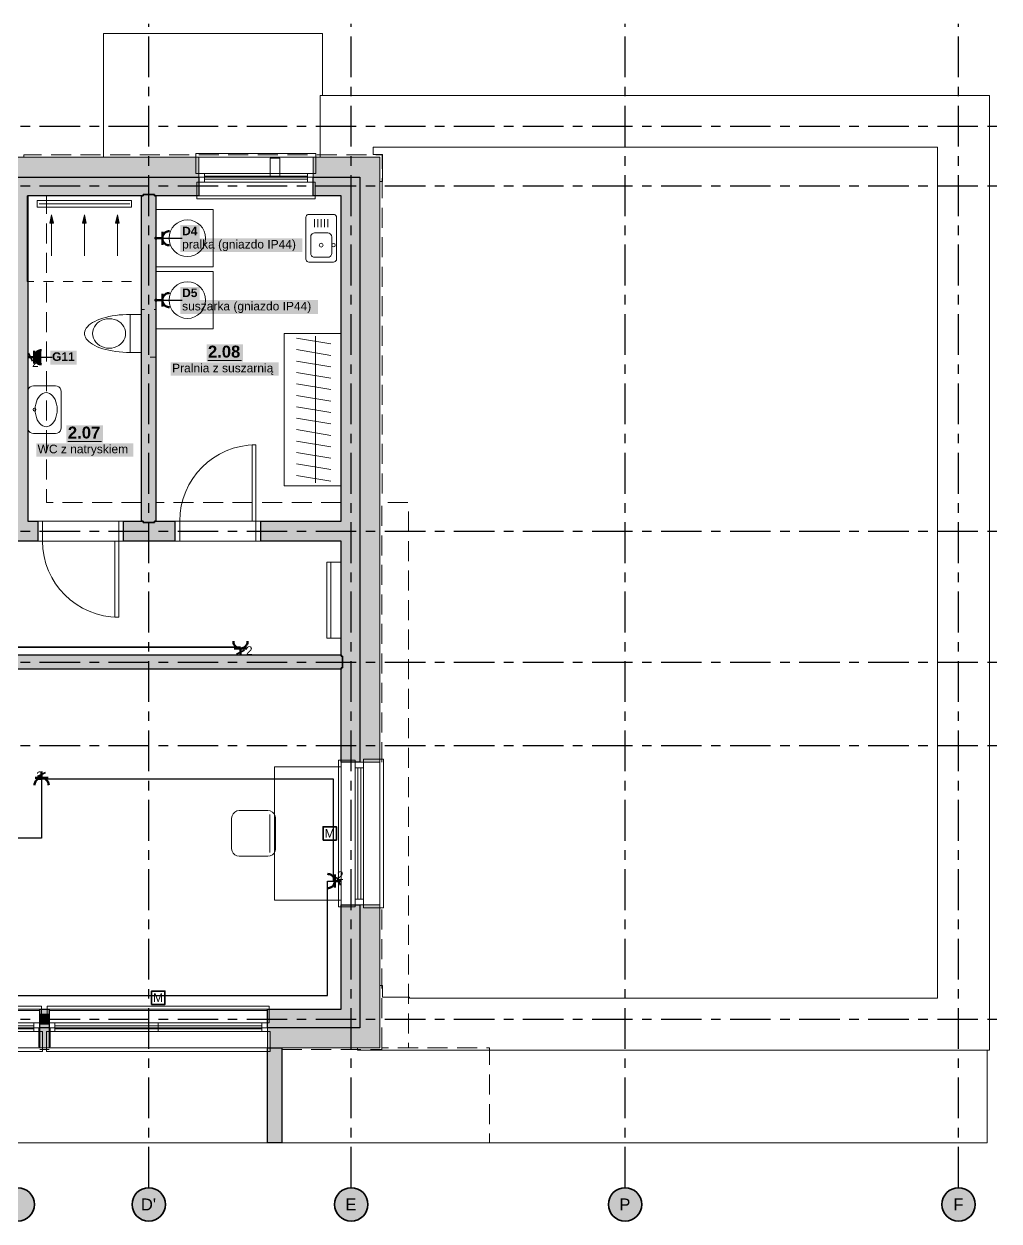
# Model space of a CAD drawing. Header units: metres. Extents: x -3.2 to 18.8, y -2.1 to 10.4.
# Drawn here: x 8.56 to 18.8, y -2.12 to 10.45 of the extents above; entities that cross this region are included whole.
import ezdxf

# ---------------------------------------------------------------- set-up
doc = ezdxf.new("R2010")
doc.units = ezdxf.units.M
for name, pattern in [('KRESKOWA', [5.25, 4.2, -1.05]), ('KRESKOWA_DROBNA', [3.15, 2.1, -1.05]), ('PUNKTOWA', [10.5, 8.4, -1.05, 0, -1.05])]:
    doc.linetypes.add(name, pattern=pattern)
doc.layers.add('A-MASKA', color=7, linetype='Continuous', lineweight=18)
doc.layers.add('E-OPISY', color=2, linetype='Continuous', lineweight=25)
for name, color, linetype, lineweight, true_color in [('E-GNIAZDA', 1, 'Continuous', 35, 0xc00000), ('E-TRASY', 8, 'Continuous', 25, 0x606060), ('I-OSIE', 8, 'PUNKTOWA', 18, 0x7a7a7a), ('I-PODKLAD', 8, 'Continuous', 18, 0x9a9a9a), ('I-PODKLAD-SCIANY', 8, 'Continuous', 25, 0x6e6e6e), ('I-PODKLAD-WYPELN', 254, 'Continuous', 18, 0xe6e6e6), ('I-POMIESZCZENIA', 8, 'Continuous', 25, 0x4a4a4a)]:
    doc.layers.add(name, color=color, linetype=linetype, lineweight=lineweight, true_color=true_color)
doc.styles.add('PL_ARIAL', font='arial.ttf')
doc.styles.add('PL_ARIAL_B', font='arialbd.ttf')

msp = doc.modelspace()

# ---------------------------------------------------------------- hatches: boundary and pattern name
at = {"layer": 'A-MASKA', "true_color": 0xffffff}
for points in [[(10.207, 8.194), (10.41, 8.194), (10.41, 8.339), (10.207, 8.339)], [(10.207, 8.055), (11.486, 8.055), (11.486, 8.199), (10.207, 8.199)], [(10.207, 7.544), (10.41, 7.544), (10.41, 7.689), (10.207, 7.689)], [(10.207, 7.405), (11.653, 7.405), (11.653, 7.55), (10.207, 7.55)], [(10.481, 6.904), (10.864, 6.904), (10.864, 7.087), (10.481, 7.087)], [(8.843, 6.874), (9.118, 6.874), (9.118, 7.019), (8.843, 7.019)], [(10.105, 6.758), (11.24, 6.758), (11.24, 6.897), (10.105, 6.897)], [(9.011, 6.054), (9.394, 6.054), (9.394, 6.237), (9.011, 6.237)], [(8.693, 5.908), (9.712, 5.908), (9.712, 6.048), (8.693, 6.048)]]:
    msp.add_hatch(color=7, dxfattribs=at).paths.add_polyline_path(points)
at = {"layer": 'E-GNIAZDA', "true_color": 0x000000}
msp.add_hatch(color=7, dxfattribs=at).paths.add_polyline_path([(8.748, 7.025), (8.738, 7.024), (8.728, 7.022), (8.719, 7.019), (8.71, 7.015), (8.702, 7.01), (8.694, 7.003), (8.688, 6.996), (8.683, 6.987), (8.678, 6.979), (8.675, 6.969), (8.673, 6.96), (8.673, 6.95), (8.673, 6.94), (8.675, 6.931), (8.678, 6.921), (8.683, 6.913), (8.688, 6.904), (8.694, 6.897), (8.702, 6.89), (8.71, 6.885), (8.719, 6.881), (8.728, 6.878), (8.738, 6.876), (8.748, 6.875)])
at = {"layer": 'E-OPISY', "true_color": 0x000000}
for points in [[(9.967, 8.2), (9.967, 8.205), (9.965, 8.209), (9.962, 8.212), (9.959, 8.215), (9.955, 8.217), (9.95, 8.217), (9.945, 8.217), (9.941, 8.215), (9.938, 8.212), (9.935, 8.209), (9.933, 8.205), (9.932, 8.2), (9.933, 8.195), (9.935, 8.191), (9.938, 8.188), (9.941, 8.185), (9.945, 8.183), (9.95, 8.182), (9.955, 8.183), (9.959, 8.185), (9.962, 8.188), (9.965, 8.191), (9.967, 8.195)], [(9.967, 7.55), (9.967, 7.555), (9.965, 7.559), (9.962, 7.562), (9.959, 7.565), (9.955, 7.567), (9.95, 7.567), (9.945, 7.567), (9.941, 7.565), (9.938, 7.562), (9.935, 7.559), (9.933, 7.555), (9.932, 7.55), (9.933, 7.545), (9.935, 7.541), (9.938, 7.538), (9.941, 7.535), (9.945, 7.533), (9.95, 7.532), (9.955, 7.533), (9.959, 7.535), (9.962, 7.538), (9.965, 7.541), (9.967, 7.545)], [(8.703, 6.95), (8.702, 6.955), (8.7, 6.959), (8.697, 6.962), (8.694, 6.965), (8.69, 6.967), (8.685, 6.968), (8.68, 6.967), (8.676, 6.965), (8.673, 6.962), (8.67, 6.959), (8.668, 6.955), (8.668, 6.95), (8.668, 6.945), (8.67, 6.941), (8.673, 6.938), (8.676, 6.935), (8.68, 6.933), (8.685, 6.933), (8.69, 6.933), (8.694, 6.935), (8.697, 6.938), (8.7, 6.941), (8.702, 6.945)]]:
    msp.add_hatch(color=7, dxfattribs=at).paths.add_polyline_path(points)
at = {"layer": 'I-OSIE', "true_color": 0xffffff}
for points in [[(8.675, -1.945), (8.674, -1.922), (8.669, -1.9), (8.662, -1.878), (8.652, -1.858), (8.639, -1.838), (8.624, -1.821), (8.607, -1.806), (8.588, -1.793), (8.567, -1.783), (8.545, -1.776), (8.523, -1.771), (8.5, -1.77), (8.477, -1.771), (8.455, -1.776), (8.433, -1.783), (8.412, -1.793), (8.393, -1.806), (8.376, -1.821), (8.361, -1.838), (8.348, -1.858), (8.338, -1.878), (8.331, -1.9), (8.326, -1.922), (8.325, -1.945), (8.326, -1.968), (8.331, -1.99), (8.338, -2.012), (8.348, -2.033), (8.361, -2.052), (8.376, -2.069), (8.393, -2.084), (8.412, -2.097), (8.433, -2.107), (8.455, -2.114), (8.477, -2.119), (8.5, -2.12), (8.523, -2.119), (8.545, -2.114), (8.567, -2.107), (8.588, -2.097), (8.607, -2.084), (8.624, -2.069), (8.639, -2.052), (8.652, -2.033), (8.662, -2.012), (8.669, -1.99), (8.674, -1.968)], [(10.05, -1.945), (10.049, -1.922), (10.044, -1.9), (10.037, -1.878), (10.027, -1.858), (10.014, -1.838), (9.999, -1.821), (9.982, -1.806), (9.963, -1.793), (9.942, -1.783), (9.92, -1.776), (9.898, -1.771), (9.875, -1.77), (9.852, -1.771), (9.83, -1.776), (9.808, -1.783), (9.787, -1.793), (9.768, -1.806), (9.751, -1.821), (9.736, -1.838), (9.723, -1.858), (9.713, -1.878), (9.706, -1.9), (9.701, -1.922), (9.7, -1.945), (9.701, -1.968), (9.706, -1.99), (9.713, -2.012), (9.723, -2.033), (9.736, -2.052), (9.751, -2.069), (9.768, -2.084), (9.787, -2.097), (9.808, -2.107), (9.83, -2.114), (9.852, -2.119), (9.875, -2.12), (9.898, -2.119), (9.92, -2.114), (9.942, -2.107), (9.963, -2.097), (9.982, -2.084), (9.999, -2.069), (10.014, -2.052), (10.027, -2.033), (10.037, -2.012), (10.044, -1.99), (10.049, -1.968)], [(12.175, -1.945), (12.174, -1.922), (12.169, -1.9), (12.162, -1.878), (12.152, -1.858), (12.139, -1.838), (12.124, -1.821), (12.107, -1.806), (12.088, -1.793), (12.067, -1.783), (12.045, -1.776), (12.023, -1.771), (12, -1.77), (11.977, -1.771), (11.955, -1.776), (11.933, -1.783), (11.912, -1.793), (11.893, -1.806), (11.876, -1.821), (11.861, -1.838), (11.848, -1.858), (11.838, -1.878), (11.831, -1.9), (11.826, -1.922), (11.825, -1.945), (11.826, -1.968), (11.831, -1.99), (11.838, -2.012), (11.848, -2.033), (11.861, -2.052), (11.876, -2.069), (11.893, -2.084), (11.912, -2.097), (11.933, -2.107), (11.955, -2.114), (11.977, -2.119), (12, -2.12), (12.023, -2.119), (12.045, -2.114), (12.067, -2.107), (12.088, -2.097), (12.107, -2.084), (12.124, -2.069), (12.139, -2.052), (12.152, -2.033), (12.162, -2.012), (12.169, -1.99), (12.174, -1.968)], [(15.05, -1.945), (15.049, -1.922), (15.044, -1.9), (15.037, -1.878), (15.027, -1.858), (15.014, -1.838), (14.999, -1.821), (14.982, -1.806), (14.963, -1.793), (14.942, -1.783), (14.92, -1.776), (14.898, -1.771), (14.875, -1.77), (14.852, -1.771), (14.83, -1.776), (14.808, -1.783), (14.787, -1.793), (14.768, -1.806), (14.751, -1.821), (14.736, -1.838), (14.723, -1.858), (14.713, -1.878), (14.706, -1.9), (14.701, -1.922), (14.7, -1.945), (14.701, -1.968), (14.706, -1.99), (14.713, -2.012), (14.723, -2.033), (14.736, -2.052), (14.751, -2.069), (14.768, -2.084), (14.787, -2.097), (14.808, -2.107), (14.83, -2.114), (14.852, -2.119), (14.875, -2.12), (14.898, -2.119), (14.92, -2.114), (14.942, -2.107), (14.963, -2.097), (14.982, -2.084), (14.999, -2.069), (15.014, -2.052), (15.027, -2.033), (15.037, -2.012), (15.044, -1.99), (15.049, -1.968)], [(18.55, -1.945), (18.549, -1.922), (18.544, -1.9), (18.537, -1.878), (18.527, -1.858), (18.514, -1.838), (18.499, -1.821), (18.482, -1.806), (18.462, -1.793), (18.442, -1.783), (18.42, -1.776), (18.398, -1.771), (18.375, -1.77), (18.352, -1.771), (18.33, -1.776), (18.308, -1.783), (18.288, -1.793), (18.268, -1.806), (18.251, -1.821), (18.236, -1.838), (18.223, -1.858), (18.213, -1.878), (18.206, -1.9), (18.201, -1.922), (18.2, -1.945), (18.201, -1.968), (18.206, -1.99), (18.213, -2.012), (18.223, -2.033), (18.236, -2.052), (18.251, -2.069), (18.268, -2.084), (18.288, -2.097), (18.308, -2.107), (18.33, -2.114), (18.352, -2.119), (18.375, -2.12), (18.398, -2.119), (18.42, -2.114), (18.442, -2.107), (18.462, -2.097), (18.482, -2.084), (18.499, -2.069), (18.514, -2.052), (18.527, -2.033), (18.537, -2.012), (18.544, -1.99), (18.549, -1.968)]]:
    msp.add_hatch(color=7, dxfattribs=at).paths.add_polyline_path(points)
at = {"layer": 'I-PODKLAD-WYPELN', "true_color": 0xe4e4e4}
h = msp.add_hatch(color=7, dxfattribs=at)
h.paths.add_polyline_path([(5.27, 6.45), (5.77, 6.45), (5.77, 8.645), (5.77, 8.645), (5.77, 8.645), (5.77, 8.645), (5.77, 8.645), (5.2, 8.645), (5.2, 8.645), (5.2, 8.645), (5.2, 8.84), (5.2, 8.84), (5.2, 8.84), (5.2, 8.84), (5.2, 9.05), (10.4, 9.05), (10.4, 8.84), (10.4, 8.84), (10.4, 8.84), (10.4, 8.84), (10.4, 8.645), (10.4, 8.645), (10.4, 8.645), (9.95, 8.645), (9.95, 5.23), (10.15, 5.23), (10.15, 5.23), (10.15, 5.23), (10.15, 5.23), (10.15, 5.23), (10.15, 5.035), (10.15, 5.035), (10.15, 5.035), (10.15, 5.02), (10.15, 5.02), (10.15, 5.02), (9.61, 5.02), (9.61, 5.02), (9.61, 5.02), (9.61, 5.035), (9.61, 5.035), (9.61, 5.035), (9.61, 5.035), (9.61, 5.23), (9.61, 5.23), (9.61, 5.23), (9.61, 5.23), (9.61, 5.23), (9.8, 5.23), (9.8, 8.645), (8.605, 8.645), (8.605, 5.23), (8.598, 5.223), (8.605, 5.23), (8.605, 5.23), (8.605, 5.23), (8.605, 5.23), (8.605, 5.23), (8.71, 5.23), (8.71, 5.23), (8.71, 5.23), (8.71, 5.23), (8.71, 5.23), (8.71, 5.035), (8.71, 5.035), (8.71, 5.035), (8.71, 5.02), (8.71, 5.02), (8.71, 5.02), (8.395, 5.02), (8.395, 5.02), (8.395, 5.02), (8.395, 5.02), (8.395, 8.645), (5.98, 8.645), (5.98, 8.645), (5.98, 8.645), (5.98, 5.02), (5.98, 5.02), (5.98, 5.02), (5.98, 5.02), (5.98, 5.02), (5.1, 5.02), (5.1, 5.02), (5.1, 5.02), (5.1, 5.035), (5.1, 5.035), (5.1, 5.035), (5.1, 5.035), (5.1, 5.23), (5.1, 5.23), (5.1, 5.23), (5.1, 5.23), (5.1, 5.23), (5.27, 5.23)])
h.paths.add_polyline_path([(5.77, 5.23), (5.77, 5.23), (5.77, 5.23), (5.77, 5.23), (5.77, 5.23), (5.77, 6.35), (5.37, 6.35), (5.37, 5.23), (5.77, 5.23), (5.77, 5.23), (5.77, 5.23), (5.77, 5.23)], flags=0)
h.paths.add_polyline_path([(8.59, 5.215), (8.59, 5.215), (8.59, 5.215), (8.59, 5.215), (8.59, 5.215)], flags=0)
h = msp.add_hatch(color=7, dxfattribs=at)
h.paths.add_polyline_path([(11.895, 5.02), (11.895, 5.02), (11.05, 5.02), (11.05, 5.02), (11.05, 5.02), (11.05, 5.035), (11.05, 5.035), (11.05, 5.035), (11.05, 5.035), (11.05, 5.23), (11.05, 5.23), (11.05, 5.23), (11.05, 5.23), (11.05, 5.23), (11.895, 5.23), (11.895, 5.23), (11.895, 5.23), (11.895, 5.23), (11.895, 5.23), (11.895, 8.645), (11.895, 8.645), (11.895, 8.645), (11.895, 8.645), (11.895, 8.645), (11.6, 8.645), (11.6, 8.645), (11.6, 8.645), (11.6, 8.84), (11.6, 8.84), (11.6, 8.84), (11.6, 8.84), (11.6, 9.05), (12.3, 9.05), (12.3, 2.7), (12.09, 2.7), (12.09, 2.7), (12.09, 2.7), (12.09, 2.7), (11.895, 2.7), (11.895, 2.7), (11.895, 2.7), (11.895, 3.675), (8.4, 3.675), (8.4, 3.69), (8.4, 3.825), (11.895, 3.825), (11.895, 5.02)])
h.paths.add_polyline_path([(11.895, 3.81), (11.895, 3.81), (11.895, 3.81), (11.895, 3.81)], flags=0)
h.paths.add_polyline_path([(11.895, 3.69), (11.895, 3.69), (11.895, 3.69), (11.895, 3.69)], flags=0)
h.paths.add_polyline_path([(12.09, 8.66), (12.09, 8.66), (12.09, 8.66), (12.09, 8.66), (12.09, 8.66)], flags=0)
h.paths.add_polyline_path([(12.09, 8.84), (12.09, 8.84), (12.09, 8.84), (12.09, 8.84)], flags=0)
at = {"layer": 'I-PODKLAD-WYPELN', "true_color": 0xcfcfcf}
for points in [[(8.855, 8.445), (8.874, 8.357), (8.836, 8.357)], [(9.2, 8.445), (9.219, 8.357), (9.181, 8.357)], [(9.545, 8.445), (9.564, 8.357), (9.526, 8.357)], [(8.73, -0.05), (8.73, 0.05), (8.83, 0.05), (8.83, -0.05)]]:
    msp.add_hatch(color=7, dxfattribs=at).paths.add_polyline_path(points)
at = {"layer": 'I-PODKLAD-WYPELN', "true_color": 0xe4e4e4}
h = msp.add_hatch(color=7, dxfattribs=at)
h.paths.add_polyline_path([(11.12, -0.09), (11.12, -0.09), (11.12, -0.09), (11.12, -0.09), (11.12, -0.09), (11.12, 0.105), (11.12, 0.105), (11.12, 0.105), (11.895, 0.105), (11.895, 0.105), (11.895, 0.105), (11.895, 0.105), (11.895, 0.105), (11.895, 0.105), (11.895, 1.2), (11.895, 1.2), (11.895, 1.2), (12.09, 1.2), (12.09, 1.2), (12.09, 1.2), (12.09, 1.2), (12.3, 1.2), (12.3, -0.3), (12.3, -0.3), (12.3, -0.3), (12.3, -0.3), (11.27, -0.3), (11.27, -1.3), (11.12, -1.3), (11.12, -0.32), (11.12, -0.32), (11.12, -0.3), (11.12, -0.3), (11.12, -0.3), (11.12, -0.3)])
h.paths.add_polyline_path([(12.09, -0.09), (12.09, -0.09), (12.09, -0.09), (12.09, -0.09), (12.09, -0.09), (12.09, -0.09)], flags=0)
h.paths.add_polyline_path([(12.09, 0.09), (12.09, 0.09), (12.09, 0.09), (12.09, 0.09), (12.09, 0.09)], flags=0)
msp.add_hatch(color=7, dxfattribs=at).paths.add_polyline_path([(8.73, 0.05), (8.73, 0.105), (8.73, 0.105), (8.73, 0.105), (8.83, 0.105), (8.83, 0.105), (8.83, 0.105), (8.83, 0.05), (8.83, 0.05), (8.83, 0.05), (8.83, 0.05), (8.83, -0.05), (8.83, -0.05), (8.83, -0.05), (8.83, -0.05), (8.83, -0.09), (8.83, -0.09), (8.83, -0.09), (8.83, -0.09), (8.83, -0.09), (8.83, -0.3), (8.83, -0.3), (8.83, -0.3), (8.73, -0.3), (8.73, -0.3), (8.73, -0.3), (8.73, -0.09), (8.73, -0.09), (8.73, -0.09), (8.73, -0.09), (8.73, -0.09), (8.73, -0.05), (8.73, -0.05), (8.73, -0.05), (8.73, -0.05), (8.73, 0.05), (8.73, 0.05), (8.73, 0.05)])

# ---------------------------------------------------------------- linework, layer by layer
at = {"layer": 'E-GNIAZDA', "lineweight": 50, "ltscale": 0.05}
for points in [[(9.95, 8.2), (10.018, 8.2)], [(10.092, 8.275), (10.083, 8.274), (10.073, 8.272), (10.064, 8.269), (10.055, 8.265), (10.047, 8.26), (10.039, 8.253), (10.033, 8.246), (10.028, 8.237), (10.023, 8.229), (10.02, 8.219), (10.018, 8.21), (10.018, 8.2), (10.018, 8.19), (10.02, 8.181), (10.023, 8.171), (10.028, 8.162), (10.033, 8.154), (10.039, 8.147), (10.047, 8.14), (10.055, 8.135), (10.064, 8.131), (10.073, 8.128), (10.083, 8.126), (10.092, 8.125)], [(10.018, 8.268), (10.018, 8.132)], [(9.95, 7.55), (10.018, 7.55)], [(10.092, 7.625), (10.083, 7.624), (10.073, 7.622), (10.064, 7.619), (10.055, 7.615), (10.047, 7.61), (10.039, 7.603), (10.033, 7.596), (10.028, 7.587), (10.023, 7.579), (10.02, 7.569), (10.018, 7.56), (10.018, 7.55), (10.018, 7.54), (10.02, 7.531), (10.023, 7.521), (10.028, 7.513), (10.033, 7.504), (10.039, 7.497), (10.047, 7.49), (10.055, 7.485), (10.064, 7.481), (10.073, 7.478), (10.083, 7.476), (10.092, 7.475)], [(10.018, 7.617), (10.018, 7.482)], [(8.605, 6.95), (8.673, 6.95)], [(8.748, 7.025), (8.738, 7.024), (8.728, 7.022), (8.719, 7.019), (8.71, 7.015), (8.702, 7.01), (8.694, 7.003), (8.688, 6.996), (8.683, 6.987), (8.678, 6.979), (8.675, 6.969), (8.673, 6.96), (8.673, 6.95), (8.673, 6.94), (8.675, 6.931), (8.678, 6.921), (8.683, 6.913), (8.688, 6.904), (8.694, 6.897), (8.702, 6.89), (8.71, 6.885), (8.719, 6.881), (8.728, 6.878), (8.738, 6.876), (8.748, 6.875)], [(8.673, 7.018), (8.673, 6.883)], [(10.763, 3.968), (10.763, 3.958), (10.765, 3.948), (10.768, 3.939), (10.773, 3.93), (10.778, 3.922), (10.784, 3.914), (10.792, 3.908), (10.8, 3.903), (10.809, 3.898), (10.818, 3.895), (10.828, 3.893), (10.838, 3.893), (10.847, 3.893), (10.857, 3.895), (10.866, 3.898), (10.875, 3.903), (10.883, 3.908), (10.891, 3.914), (10.897, 3.922), (10.902, 3.93), (10.907, 3.939), (10.91, 3.948), (10.912, 3.958), (10.913, 3.968)], [(10.77, 3.893), (10.905, 3.893)], [(10.838, 3.825), (10.838, 3.893)], [(8.825, 2.458), (8.824, 2.467), (8.822, 2.477), (8.819, 2.486), (8.815, 2.495), (8.81, 2.503), (8.803, 2.511), (8.796, 2.517), (8.787, 2.522), (8.779, 2.527), (8.769, 2.53), (8.76, 2.532), (8.75, 2.533), (8.74, 2.532), (8.731, 2.53), (8.721, 2.527), (8.713, 2.522), (8.704, 2.517), (8.697, 2.511), (8.69, 2.503), (8.685, 2.495), (8.681, 2.486), (8.678, 2.477), (8.676, 2.467), (8.675, 2.458)], [(8.818, 2.533), (8.682, 2.533)], [(8.75, 2.6), (8.75, 2.533)], [(11.752, 1.375), (11.762, 1.376), (11.772, 1.378), (11.781, 1.381), (11.79, 1.385), (11.798, 1.39), (11.806, 1.397), (11.812, 1.404), (11.817, 1.412), (11.822, 1.421), (11.825, 1.431), (11.827, 1.44), (11.827, 1.45), (11.827, 1.46), (11.825, 1.469), (11.822, 1.479), (11.817, 1.487), (11.812, 1.496), (11.806, 1.503), (11.798, 1.51), (11.79, 1.515), (11.781, 1.519), (11.772, 1.522), (11.762, 1.524), (11.752, 1.525)], [(11.827, 1.382), (11.827, 1.518)], [(11.895, 1.45), (11.827, 1.45)]]:
    msp.add_lwpolyline(points, dxfattribs=at)
at = {"layer": 'E-GNIAZDA', "lineweight": 35, "ltscale": 0.05}
for points in [[(8.614, 6.992), (8.656, 6.908)], [(10.796, 3.834), (10.88, 3.876)], [(8.792, 2.591), (8.708, 2.549)], [(11.886, 1.408), (11.844, 1.492)]]:
    msp.add_lwpolyline(points, dxfattribs=at)
for points in [[(11.705, 1.88), (11.845, 1.88), (11.845, 2.02), (11.705, 2.02)], [(9.905, 0.155), (10.045, 0.155), (10.045, 0.295), (9.905, 0.295)]]:
    msp.add_lwpolyline(points, close=True, dxfattribs=at)
at = {"layer": 'E-OPISY', "lineweight": 25, "ltscale": 0.05}
for points in [[(9.95, 8.2), (10.225, 8.2)], [(9.95, 7.55), (10.225, 7.55)], [(8.685, 6.95), (8.86, 6.95)]]:
    msp.add_lwpolyline(points, dxfattribs=at)
at = {"layer": 'E-TRASY', "linetype": 'Continuous', "lineweight": 25, "ltscale": 0.05, "flags": 128}
for points in [[(10.838, 3.905), (2.054, 3.905), (2.054, 4.94)], [(3.849, 3.905), (10.838, 3.905)], [(8.75, 2.52), (8.75, 1.9), (3.72, 1.9)], [(11.815, 1.45), (11.815, 2.52), (8.75, 2.52)], [(6.015, 0.185), (6.015, 0.25), (11.75, 0.25), (11.75, 1.45), (11.815, 1.45)]]:
    msp.add_lwpolyline(points, dxfattribs=at)
at = {"layer": 'I-OSIE', "linetype": 'PUNKTOWA', "lineweight": 25, "ltscale": 0.051044, "flags": 128}
for points in [[(9.875, -1.77), (9.875, 10.45)], [(12, -1.77), (12, 10.45)], [(14.875, -1.77), (14.875, 10.45)], [(18.375, -1.77), (18.375, 10.45)]]:
    msp.add_lwpolyline(points, dxfattribs=at)
at = {"layer": 'I-OSIE', "linetype": 'PUNKTOWA', "lineweight": 25, "ltscale": 0.050584, "flags": 128}
for points in [[(-2.87, 9.375), (18.8, 9.375)], [(-2.87, 8.75), (18.8, 8.75)], [(-2.87, 5.125), (18.8, 5.125)], [(-2.87, 3.75), (18.8, 3.75)], [(-2.87, 2.875), (18.8, 2.875)], [(-2.87, 0), (18.8, 0)]]:
    msp.add_lwpolyline(points, dxfattribs=at)
at = {"layer": 'I-OSIE', "linetype": 'Continuous', "lineweight": 35, "ltscale": 0.05}
for centre in [(8.5, -1.945), (9.875, -1.945), (12, -1.945), (14.875, -1.945), (18.375, -1.945)]:
    msp.add_circle(centre, 0.175, dxfattribs=at)
at = {"layer": 'I-PODKLAD', "lineweight": 13, "ltscale": 0.05}
for points in [[(9.4, 9.05), (9.4, 10.35), (11.7, 10.35), (11.7, 9.7)], [(11.675, 9.05), (11.675, 9.7), (18.7, 9.7), (18.7, -0.325), (12.065, -0.325), (12.065, -0.3)], [(12.3, 0.355), (12.33, 0.355), (12.33, 0.23), (12.61, 0.23), (12.61, 0.22), (18.155, 0.22), (18.155, 9.155), (12.23, 9.155), (12.23, 9.08), (12.33, 9.08), (12.33, 8.795), (12.3, 8.795)], [(11.6, 9.05), (10.4, 9.05)], [(11.15, 8.84), (11.15, 9.04), (11.25, 9.04), (11.25, 8.84), (11.15, 8.84)], [(10.4, 8.84), (11.149, 8.84)], [(11.251, 8.84), (11.6, 8.84)], [(10.4, 8.645), (11.6, 8.645)], [(9.61, 5.23), (8.71, 5.23)], [(11.05, 5.23), (10.15, 5.23)], [(8.71, 5.02), (9.61, 5.02)], [(10.15, 5.02), (11.05, 5.02)], [(11.895, 2.7), (11.895, 1.2)], [(12.3, 1.2), (12.3, 2.7)], [(8.729, 0.105), (6.49, 0.105)], [(6.49, 0.09), (8.729, 0.09)], [(11.12, 0.105), (8.831, 0.105)], [(8.831, 0.09), (11.12, 0.09)], [(8.729, -0.09), (6.49, -0.09)], [(8.729, -0.29), (8.72, -0.29), (8.72, -0.09)], [(11.12, -0.09), (8.831, -0.09)], [(8.84, -0.09), (8.84, -0.29), (8.831, -0.29)], [(6.49, -0.3), (8.729, -0.3)], [(8.831, -0.3), (11.12, -0.3)], [(18.675, -0.326), (18.675, -1.3), (12.6, -1.3), (11.271, -1.3)], [(11.12, -1.3), (4.101, -1.3)]]:
    msp.add_lwpolyline(points, dxfattribs=at)
at = {"layer": 'I-PODKLAD', "linetype": 'KRESKOWA', "lineweight": 13, "ltscale": 0.05, "flags": 128}
for points in [[(8.565, 9.05), (8.565, 9.075), (12.325, 9.075), (12.325, 5.426)], [(9.8, 5.425), (8.8, 5.425), (8.8, 8.645)], [(11.895, 5.425), (9.95, 5.425)], [(12.32, 2.7), (12.32, 5.425), (12.6, 5.425), (12.6, -0.299)], [(12.32, -0.299), (12.32, 1.2)], [(8.73, -0.32), (8.829, -0.32)], [(11.271, -0.32), (12.32, -0.32), (12.32, -0.3), (13.45, -0.3), (13.45, -1.3), (11.271, -1.3)], [(11.12, -1.3), (4.101, -1.3)]]:
    msp.add_lwpolyline(points, dxfattribs=at)
at = {"layer": 'I-PODKLAD', "lineweight": 18, "ltscale": 0.05}
for points in [[(11.63, 8.88), (10.37, 8.88), (10.37, 9.09), (11.63, 9.09)], [(11.6, 8.79), (10.4, 8.79), (10.4, 8.88), (11.6, 8.88)], [(11.62, 8.79), (10.38, 8.79), (10.38, 8.615), (11.62, 8.615)], [(8.61, 8.645), (8.6, 8.645), (8.6, 7.745), (8.61, 7.745)], [(9.695, 8.595), (8.705, 8.595), (8.705, 8.525), (9.695, 8.525)], [(8.855, 8.445), (8.874, 8.357), (8.836, 8.357)], [(9.2, 8.445), (9.219, 8.357), (9.181, 8.357)], [(9.545, 8.445), (9.564, 8.357), (9.526, 8.357)], [(9.95, 8.5), (9.95, 7.9), (10.55, 7.9), (10.55, 8.5)], [(11.845, 8.42), (11.844, 8.429), (11.839, 8.438), (11.833, 8.444), (11.824, 8.449), (11.815, 8.45), (11.555, 8.45), (11.546, 8.449), (11.537, 8.444), (11.531, 8.438), (11.526, 8.429), (11.525, 8.42), (11.525, 7.98), (11.526, 7.971), (11.531, 7.962), (11.537, 7.956), (11.546, 7.951), (11.555, 7.95), (11.815, 7.95), (11.824, 7.951), (11.833, 7.956), (11.839, 7.962), (11.844, 7.971), (11.845, 7.98)], [(11.795, 8.215), (11.793, 8.227), (11.787, 8.239), (11.779, 8.247), (11.767, 8.253), (11.755, 8.255), (11.615, 8.255), (11.603, 8.253), (11.591, 8.247), (11.583, 8.239), (11.577, 8.227), (11.575, 8.215), (11.575, 8.04), (11.577, 8.028), (11.583, 8.016), (11.591, 8.008), (11.603, 8.002), (11.615, 8), (11.755, 8), (11.767, 8.002), (11.779, 8.008), (11.787, 8.016), (11.793, 8.028), (11.795, 8.04)], [(9.95, 7.85), (9.95, 7.25), (10.55, 7.25), (10.55, 7.85)], [(9.459, 7.355), (9.432, 7.353), (9.406, 7.347), (9.381, 7.338), (9.358, 7.325), (9.337, 7.31), (9.319, 7.291), (9.305, 7.27), (9.295, 7.248), (9.289, 7.224), (9.286, 7.2), (9.289, 7.176), (9.295, 7.152), (9.305, 7.13), (9.319, 7.109), (9.337, 7.09), (9.358, 7.075), (9.381, 7.062), (9.406, 7.053), (9.432, 7.047), (9.459, 7.045), (9.486, 7.047), (9.513, 7.053), (9.538, 7.062), (9.561, 7.075), (9.581, 7.09), (9.599, 7.109), (9.613, 7.13), (9.624, 7.152), (9.63, 7.176), (9.632, 7.2), (9.63, 7.224), (9.624, 7.248), (9.613, 7.27), (9.599, 7.291), (9.581, 7.31), (9.561, 7.325), (9.538, 7.338), (9.513, 7.347), (9.486, 7.353)], [(9.8, 7), (9.8, 7.4), (9.68, 7.4), (9.68, 7)], [(8.605, 6.21), (8.608, 6.191), (8.616, 6.175), (8.63, 6.161), (8.646, 6.153), (8.665, 6.15), (8.895, 6.15), (8.914, 6.153), (8.93, 6.161), (8.944, 6.175), (8.952, 6.191), (8.955, 6.21), (8.955, 6.59), (8.952, 6.609), (8.944, 6.625), (8.93, 6.639), (8.914, 6.647), (8.895, 6.65), (8.665, 6.65), (8.646, 6.647), (8.63, 6.639), (8.616, 6.625), (8.608, 6.609), (8.605, 6.59)], [(8.798, 6.22), (8.816, 6.222), (8.833, 6.229), (8.85, 6.24), (8.865, 6.254), (8.879, 6.273), (8.891, 6.294), (8.9, 6.318), (8.907, 6.344), (8.912, 6.372), (8.913, 6.4), (8.912, 6.428), (8.907, 6.456), (8.9, 6.482), (8.891, 6.506), (8.879, 6.527), (8.865, 6.546), (8.85, 6.56), (8.833, 6.571), (8.816, 6.578), (8.798, 6.58), (8.779, 6.578), (8.762, 6.571), (8.745, 6.56), (8.73, 6.546), (8.716, 6.527), (8.704, 6.506), (8.695, 6.482), (8.688, 6.456), (8.683, 6.428), (8.682, 6.4), (8.683, 6.372), (8.688, 6.344), (8.695, 6.318), (8.704, 6.294), (8.716, 6.273), (8.73, 6.254), (8.745, 6.24), (8.762, 6.229), (8.779, 6.222)], [(11, 5.23), (11, 6.03), (10.96, 6.03), (10.96, 5.23)], [(8.71, 5.02), (8.76, 5.02), (8.76, 5.23), (8.71, 5.23)], [(9.61, 5.02), (9.56, 5.02), (9.56, 5.23), (9.61, 5.23)], [(10.15, 5.23), (10.2, 5.23), (10.2, 5.02), (10.15, 5.02)], [(11.05, 5.23), (11, 5.23), (11, 5.02), (11.05, 5.02)], [(9.56, 5.02), (9.56, 4.22), (9.52, 4.22), (9.52, 5.02)], [(11.895, 4), (11.895, 4.8), (11.745, 4.8), (11.745, 4)], [(12.04, 1.18), (12.04, 2.72), (11.865, 2.72), (11.865, 1.18)], [(12.04, 1.2), (12.04, 2.7), (12.13, 2.7), (12.13, 1.2)], [(12.13, 1.17), (12.13, 2.73), (12.34, 2.73), (12.34, 1.17)], [(6.47, -0.04), (8.75, -0.04), (8.75, 0.135), (6.47, 0.135)], [(8.81, -0.04), (11.14, -0.04), (11.14, 0.135), (8.81, 0.135)], [(6.49, -0.04), (8.73, -0.04), (8.73, -0.13), (6.49, -0.13)], [(8.83, -0.04), (11.12, -0.04), (11.12, -0.13), (8.83, -0.13)], [(6.46, -0.13), (8.76, -0.13), (8.76, -0.34), (6.46, -0.34)], [(8.8, -0.13), (11.15, -0.13), (11.15, -0.34), (8.8, -0.34)]]:
    msp.add_lwpolyline(points, close=True, dxfattribs=at)
for points in [[(10.46, 8.79), (10.46, 8.88)], [(11.54, 8.851), (10.46, 8.851)], [(11.54, 8.819), (10.46, 8.819)], [(11.54, 8.79), (11.54, 8.88)], [(9.675, 8.56), (8.725, 8.56)], [(8.855, 8.015), (8.855, 8.355)], [(9.2, 8.015), (9.2, 8.355)], [(9.545, 8.015), (9.545, 8.355)], [(11.615, 8.315), (11.615, 8.4)], [(11.65, 8.315), (11.65, 8.4)], [(11.685, 8.315), (11.685, 8.4)], [(11.72, 8.315), (11.72, 8.4)], [(11.755, 8.315), (11.755, 8.4)], [(9.68, 7.4), (9.641, 7.399), (9.603, 7.397), (9.565, 7.394), (9.528, 7.39), (9.492, 7.384), (9.457, 7.377), (9.423, 7.369), (9.392, 7.36), (9.362, 7.35), (9.334, 7.339), (9.308, 7.326), (9.285, 7.314), (9.264, 7.3), (9.246, 7.286), (9.231, 7.271), (9.219, 7.256), (9.21, 7.24), (9.203, 7.224), (9.2, 7.208), (9.2, 7.192), (9.203, 7.176), (9.21, 7.16), (9.219, 7.144), (9.231, 7.129), (9.246, 7.114), (9.264, 7.1), (9.285, 7.086), (9.308, 7.074), (9.334, 7.061), (9.362, 7.05), (9.392, 7.04), (9.423, 7.031), (9.457, 7.023), (9.492, 7.016), (9.528, 7.01), (9.565, 7.006), (9.603, 7.003), (9.641, 7.001), (9.68, 7)], [(11.785, 4), (11.785, 4.8)], [(12.04, 2.64), (12.13, 2.64)], [(12.069, 1.26), (12.069, 2.64)], [(12.101, 1.26), (12.101, 2.64)], [(12.04, 1.26), (12.13, 1.26)], [(6.55, -0.069), (8.67, -0.069)], [(6.55, -0.101), (8.67, -0.101)], [(8.67, -0.04), (8.67, -0.13)], [(8.89, -0.04), (8.89, -0.13)], [(8.89, -0.069), (11.06, -0.069)], [(8.89, -0.101), (11.06, -0.101)], [(9.975, -0.04), (9.975, -0.13)], [(11.06, -0.04), (11.06, -0.13)]]:
    msp.add_lwpolyline(points, dxfattribs=at)
at = {"layer": 'I-PODKLAD', "linetype": 'KRESKOWA_DROBNA', "lineweight": 18, "ltscale": 0.05, "flags": 128}
msp.add_lwpolyline([(9.795, 8.645), (8.605, 8.645), (8.605, 7.745), (9.795, 7.745)], close=True, dxfattribs=at)
at = {"layer": 'I-PODKLAD', "linetype": 'KRESKOWA', "lineweight": 18, "ltscale": 0.05, "flags": 128}
msp.add_lwpolyline([(9.95, 6.95), (9.95, 7.45), (9.8, 7.45), (9.8, 6.95)], close=True, dxfattribs=at)
at = {"layer": 'I-PODKLAD', "lineweight": 13, "ltscale": 0.05, "true_color": 0xb8b8b8}
for points in [[(11.895, 5.6), (11.895, 7.2), (11.295, 7.2), (11.295, 5.6)], [(11.895, 1.25), (11.895, 2.65), (11.195, 2.65), (11.195, 1.25)], [(10.745, 1.79), (10.749, 1.765), (10.76, 1.743), (10.778, 1.725), (10.8, 1.714), (10.825, 1.71), (11.125, 1.71), (11.15, 1.714), (11.172, 1.725), (11.19, 1.743), (11.201, 1.765), (11.205, 1.79), (11.205, 2.11), (11.201, 2.135), (11.19, 2.157), (11.172, 2.175), (11.15, 2.186), (11.125, 2.19), (10.825, 2.19), (10.8, 2.186), (10.778, 2.175), (10.76, 2.157), (10.749, 2.135), (10.745, 2.11)]]:
    msp.add_lwpolyline(points, close=True, dxfattribs=at)
for points in [[(11.625, 5.63), (11.625, 7.17)], [(11.787, 7.09), (11.427, 7.15)], [(11.787, 6.97), (11.427, 7.03)], [(11.787, 6.85), (11.427, 6.91)], [(11.787, 6.73), (11.427, 6.79)], [(11.787, 6.61), (11.427, 6.67)], [(11.787, 6.49), (11.427, 6.55)], [(11.787, 6.37), (11.427, 6.43)], [(11.787, 6.25), (11.427, 6.31)], [(11.787, 6.13), (11.427, 6.19)], [(11.787, 6.01), (11.427, 6.07)], [(11.787, 5.89), (11.427, 5.95)], [(11.787, 5.77), (11.427, 5.83)], [(11.787, 5.65), (11.427, 5.71)], [(11.145, 2.15), (11.145, 1.75)]]:
    msp.add_lwpolyline(points, dxfattribs=at)
at = {"layer": 'I-PODKLAD', "lineweight": 13, "ltscale": 0.05}
for centre, radius in [((10.28, 8.2), 0.192), ((11.685, 8.127), 0.02), ((11.815, 8.127), 0.018), ((10.28, 7.55), 0.192), ((8.675, 6.4), 0.015)]:
    msp.add_circle(centre, radius, dxfattribs=at)
for centre, start, end in [((11, 5.23), -270, -180), ((9.56, 5.02), -180, -90)]:
    msp.add_arc(centre, 0.8, start, end, dxfattribs=at)
at = {"layer": 'I-PODKLAD-SCIANY', "lineweight": 13, "ltscale": 0.05}
for points in [[(5.2, 8.84), (5.2, 8.84), (5.2, 9.05), (5.2, 9.05), (5.2, 9.05), (10.4, 9.05), (10.4, 9.05), (10.4, 9.05), (10.4, 8.84), (10.4, 8.84), (10.4, 8.84), (5.2, 8.84)], [(11.6, 8.84), (11.6, 8.84), (11.6, 9.05), (11.6, 9.05), (11.6, 9.05), (12.3, 9.05), (12.3, 9.05), (12.3, 9.05), (12.3, 2.7), (12.3, 2.7), (12.3, 2.7), (12.09, 2.7), (12.09, 2.7), (12.09, 2.7), (12.09, 8.84), (12.09, 8.84), (12.09, 8.84), (12.09, 8.84), (12.09, 8.84), (12.09, 8.84), (12.09, 8.84), (12.09, 8.84), (12.09, 8.84), (12.09, 8.84), (12.09, 8.84), (12.09, 8.84), (12.09, 8.84), (12.09, 8.84), (12.09, 8.84), (12.09, 8.84), (12.09, 8.84), (11.6, 8.84)], [(11.12, -0.3), (11.12, -0.3), (11.12, -0.3), (11.12, -0.09), (11.12, -0.09), (11.12, -0.09), (11.12, -0.09), (12.09, -0.09), (12.09, -0.09), (12.09, -0.09), (12.09, -0.09), (12.09, -0.09), (12.09, -0.09), (12.09, -0.09), (12.09, -0.09), (12.09, -0.09), (12.09, -0.09), (12.09, -0.09), (12.09, -0.09), (12.09, -0.09), (12.09, -0.09), (12.09, -0.09), (12.09, -0.09), (12.09, -0.09), (12.09, 1.2), (12.09, 1.2), (12.09, 1.2), (12.3, 1.2), (12.3, 1.2), (12.3, 1.2), (12.3, -0.3), (12.3, -0.3), (12.3, -0.3), (11.12, -0.3)], [(8.73, -0.3), (8.73, -0.3), (8.73, -0.3), (8.73, -0.09), (8.73, -0.09), (8.73, -0.09), (8.73, -0.09), (8.83, -0.09), (8.83, -0.09), (8.83, -0.09), (8.83, -0.09), (8.83, -0.3), (8.83, -0.3), (8.83, -0.3), (8.83, -0.3), (8.73, -0.3)]]:
    msp.add_lwpolyline(points, close=True, dxfattribs=at)
at = {"layer": 'I-PODKLAD-SCIANY', "lineweight": 25, "ltscale": 0.05}
for points in [[(5.2, 8.84), (10.4, 8.84), (10.4, 8.84), (10.4, 8.84), (10.4, 8.84), (10.4, 8.84), (10.4, 8.645), (10.4, 8.645), (10.4, 8.645), (10.4, 8.645), (10.4, 8.645), (9.935, 8.645), (9.935, 8.645), (9.935, 8.645), (9.935, 8.645), (9.935, 8.645), (9.935, 8.66), (9.935, 8.66), (9.935, 8.66), (9.935, 8.66), (9.935, 8.66), (9.935, 8.66), (9.935, 8.66), (9.935, 8.66), (9.935, 8.66), (9.935, 8.66), (9.935, 8.66), (9.935, 8.66), (9.935, 8.66), (9.935, 8.66), (9.935, 8.66), (9.935, 8.66), (9.935, 8.66), (9.815, 8.66), (9.815, 8.66), (9.815, 8.66), (9.815, 8.66), (9.815, 8.66), (9.815, 8.66), (9.815, 8.66), (9.815, 8.66), (9.815, 8.66), (9.815, 8.66), (9.815, 8.66), (9.815, 8.66), (9.815, 8.66), (9.815, 8.66), (9.815, 8.66), (9.815, 8.66), (9.815, 8.66), (9.815, 8.645), (9.815, 8.645), (9.815, 8.645), (9.815, 8.645), (9.815, 8.645), (8.605, 8.645), (8.605, 8.645), (8.605, 8.645), (8.605, 8.645), (8.605, 8.645), (8.605, 8.645), (8.605, 8.645), (8.605, 8.645), (8.605, 8.645), (8.605, 8.645), (8.605, 8.645), (8.605, 8.645), (8.605, 8.645), (8.605, 8.645), (8.605, 8.645), (8.605, 8.645), (8.605, 8.645), (8.605, 5.23), (8.605, 5.23), (8.605, 5.23), (8.605, 5.23), (8.605, 5.23), (8.605, 5.23), (8.605, 5.23), (8.605, 5.23), (8.605, 5.23), (8.605, 5.23), (8.605, 5.23), (8.605, 5.23), (8.605, 5.23), (8.605, 5.23), (8.605, 5.23), (8.605, 5.23), (8.605, 5.23), (8.71, 5.23), (8.71, 5.23), (8.71, 5.23), (8.71, 5.23), (8.71, 5.23), (8.71, 5.02), (8.71, 5.02), (8.71, 5.02), (8.71, 5.02), (8.395, 5.02)], [(8.4, 3.825), (11.895, 3.825), (11.895, 3.825), (11.895, 3.825), (11.895, 3.81), (11.895, 3.81), (11.895, 3.81), (11.895, 3.81), (11.895, 3.81), (11.895, 3.81), (11.895, 3.81), (11.895, 3.81), (11.895, 3.81), (11.895, 3.81), (11.895, 3.81), (11.895, 3.81), (11.895, 3.81), (11.895, 3.81), (11.895, 3.81), (11.895, 3.81), (11.895, 3.81), (11.91, 3.81), (11.91, 3.81), (11.91, 3.81), (11.91, 3.69), (11.91, 3.69), (11.91, 3.69), (11.895, 3.69), (11.895, 3.69), (11.895, 3.69), (11.895, 3.69), (11.895, 3.69), (11.895, 3.69), (11.895, 3.69), (11.895, 3.69), (11.895, 3.69), (11.895, 3.69), (11.895, 3.69), (11.895, 3.69), (11.895, 3.69), (11.895, 3.69), (11.895, 3.69), (11.895, 3.69), (11.895, 3.69), (11.895, 3.675), (11.895, 3.675), (11.895, 3.675), (8.4, 3.675)]]:
    msp.add_lwpolyline(points, dxfattribs=at)
for points in [[(11.05, 5.035), (11.05, 5.23), (11.05, 5.23), (11.05, 5.23), (11.05, 5.23), (11.05, 5.23), (11.895, 5.23), (11.895, 5.23), (11.895, 5.23), (11.895, 5.23), (11.895, 5.23), (11.895, 5.23), (11.895, 5.23), (11.895, 5.23), (11.895, 5.23), (11.895, 5.23), (11.895, 5.23), (11.895, 5.23), (11.895, 5.23), (11.895, 5.23), (11.895, 5.23), (11.895, 5.23), (11.895, 5.23), (11.895, 8.645), (11.895, 8.645), (11.895, 8.645), (11.895, 8.645), (11.895, 8.645), (11.895, 8.645), (11.895, 8.645), (11.895, 8.645), (11.895, 8.645), (11.895, 8.645), (11.895, 8.645), (11.895, 8.645), (11.895, 8.645), (11.895, 8.645), (11.895, 8.645), (11.895, 8.645), (11.895, 8.645), (11.6, 8.645), (11.6, 8.645), (11.6, 8.645), (11.6, 8.645), (11.6, 8.645), (11.6, 8.84), (11.6, 8.84), (11.6, 8.84), (11.6, 8.84), (11.6, 8.84), (12.09, 8.84), (12.09, 8.84), (12.09, 8.84), (12.09, 8.84), (12.09, 8.84), (12.09, 2.7), (12.09, 2.7), (12.09, 2.7), (12.09, 2.7), (12.09, 2.7), (11.895, 2.7), (11.895, 2.7), (11.895, 2.7), (11.895, 2.7), (11.895, 3.69), (11.895, 3.69), (11.895, 3.69), (11.895, 3.69), (11.895, 3.69), (11.91, 3.69), (11.91, 3.69), (11.91, 3.69), (11.91, 3.69), (11.91, 3.69), (11.91, 3.69), (11.91, 3.69), (11.91, 3.69), (11.91, 3.69), (11.91, 3.69), (11.91, 3.69), (11.91, 3.69), (11.91, 3.69), (11.91, 3.69), (11.91, 3.69), (11.91, 3.69), (11.91, 3.69), (11.91, 3.81), (11.91, 3.81), (11.91, 3.81), (11.91, 3.81), (11.91, 3.81), (11.91, 3.81), (11.91, 3.81), (11.91, 3.81), (11.91, 3.81), (11.91, 3.81), (11.91, 3.81), (11.91, 3.81), (11.91, 3.81), (11.91, 3.81), (11.91, 3.81), (11.91, 3.81), (11.91, 3.81), (11.895, 3.81), (11.895, 3.81), (11.895, 3.81), (11.895, 3.81), (11.895, 5.02), (11.895, 5.02), (11.895, 5.02), (11.895, 5.02), (11.895, 5.02), (11.895, 5.02), (11.895, 5.02), (11.895, 5.02), (11.895, 5.02), (11.895, 5.02), (11.895, 5.02), (11.895, 5.02), (11.895, 5.02), (11.895, 5.02), (11.895, 5.02), (11.895, 5.02), (11.895, 5.02), (11.05, 5.02), (11.05, 5.02), (11.05, 5.02), (11.05, 5.02), (11.05, 5.035)], [(9.8, 5.23), (9.8, 5.23), (9.8, 8.645), (9.8, 8.645), (9.8, 8.645), (9.815, 8.645), (9.815, 8.645), (9.815, 8.645), (9.815, 8.645), (9.815, 8.645), (9.815, 8.645), (9.815, 8.645), (9.815, 8.645), (9.815, 8.645), (9.815, 8.645), (9.815, 8.645), (9.815, 8.645), (9.815, 8.645), (9.815, 8.645), (9.815, 8.645), (9.815, 8.645), (9.815, 8.645), (9.815, 8.66), (9.815, 8.66), (9.815, 8.66), (9.935, 8.66), (9.935, 8.66), (9.935, 8.66), (9.935, 8.645), (9.935, 8.645), (9.935, 8.645), (9.935, 8.645), (9.935, 8.645), (9.935, 8.645), (9.935, 8.645), (9.935, 8.645), (9.935, 8.645), (9.935, 8.645), (9.935, 8.645), (9.935, 8.645), (9.935, 8.645), (9.935, 8.645), (9.935, 8.645), (9.935, 8.645), (9.935, 8.645), (9.95, 8.645), (9.95, 8.645), (9.95, 8.645), (9.95, 5.23), (9.95, 5.23), (9.95, 5.23), (9.935, 5.23), (9.935, 5.23), (9.935, 5.23), (9.935, 5.23), (9.935, 5.23), (9.935, 5.23), (9.935, 5.23), (9.935, 5.23), (9.935, 5.23), (9.935, 5.23), (9.935, 5.23), (9.935, 5.23), (9.935, 5.23), (9.935, 5.23), (9.935, 5.23), (9.935, 5.23), (9.935, 5.23), (9.935, 5.215), (9.935, 5.215), (9.935, 5.215), (9.815, 5.215), (9.815, 5.215), (9.815, 5.215), (9.815, 5.23), (9.815, 5.23), (9.815, 5.23), (9.815, 5.23), (9.815, 5.23), (9.815, 5.23), (9.815, 5.23), (9.815, 5.23), (9.815, 5.23), (9.815, 5.23), (9.815, 5.23), (9.815, 5.23), (9.815, 5.23), (9.815, 5.23), (9.815, 5.23), (9.815, 5.23), (9.815, 5.23), (9.8, 5.23)], [(9.61, 5.035), (9.61, 5.23), (9.61, 5.23), (9.61, 5.23), (9.61, 5.23), (9.61, 5.23), (9.815, 5.23), (9.815, 5.23), (9.815, 5.23), (9.815, 5.23), (9.815, 5.23), (9.815, 5.215), (9.815, 5.215), (9.815, 5.215), (9.815, 5.215), (9.815, 5.215), (9.815, 5.215), (9.815, 5.215), (9.815, 5.215), (9.815, 5.215), (9.815, 5.215), (9.815, 5.215), (9.815, 5.215), (9.815, 5.215), (9.815, 5.215), (9.815, 5.215), (9.815, 5.215), (9.815, 5.215), (9.935, 5.215), (9.935, 5.215), (9.935, 5.215), (9.935, 5.215), (9.935, 5.215), (9.935, 5.215), (9.935, 5.215), (9.935, 5.215), (9.935, 5.215), (9.935, 5.215), (9.935, 5.215), (9.935, 5.215), (9.935, 5.215), (9.935, 5.215), (9.935, 5.215), (9.935, 5.215), (9.935, 5.215), (9.935, 5.23), (9.935, 5.23), (9.935, 5.23), (9.935, 5.23), (9.935, 5.23), (10.15, 5.23), (10.15, 5.23), (10.15, 5.23), (10.15, 5.23), (10.15, 5.23), (10.15, 5.02), (10.15, 5.02), (10.15, 5.02), (10.15, 5.02), (9.61, 5.02), (9.61, 5.02), (9.61, 5.02), (9.61, 5.02), (9.61, 5.035)], [(11.12, -0.09), (11.12, -0.09), (11.12, -0.09), (11.12, 0.105), (11.12, 0.105), (11.12, 0.105), (11.12, 0.105), (11.895, 0.105), (11.895, 0.105), (11.895, 0.105), (11.895, 0.105), (11.895, 0.105), (11.895, 0.105), (11.895, 0.105), (11.895, 0.105), (11.895, 0.105), (11.895, 0.105), (11.895, 0.105), (11.895, 0.105), (11.895, 0.105), (11.895, 0.105), (11.895, 0.105), (11.895, 0.105), (11.895, 0.105), (11.895, 1.2), (11.895, 1.2), (11.895, 1.2), (11.895, 1.2), (11.895, 1.2), (12.09, 1.2), (12.09, 1.2), (12.09, 1.2), (12.09, 1.2), (12.09, -0.09), (12.09, -0.09), (12.09, -0.09), (12.09, -0.09), (11.12, -0.09)], [(8.73, 0.105), (8.73, 0.105), (8.83, 0.105), (8.83, 0.105), (8.83, 0.105), (8.83, 0.105), (8.83, 0.05), (8.83, 0.05), (8.83, 0.05), (8.83, 0.05), (8.73, 0.05), (8.73, 0.05), (8.73, 0.05), (8.73, 0.05), (8.73, 0.105), (8.73, 0.105)], [(8.73, -0.05), (8.73, -0.05), (8.73, 0.05), (8.73, 0.05), (8.73, 0.05), (8.83, 0.05), (8.83, 0.05), (8.83, 0.05), (8.83, -0.05), (8.83, -0.05), (8.83, -0.05), (8.73, -0.05)], [(8.73, -0.09), (8.73, -0.09), (8.73, -0.09), (8.73, -0.05), (8.73, -0.05), (8.73, -0.05), (8.73, -0.05), (8.83, -0.05), (8.83, -0.05), (8.83, -0.05), (8.83, -0.05), (8.83, -0.09), (8.83, -0.09), (8.83, -0.09), (8.83, -0.09), (8.73, -0.09)], [(11.12, -0.32), (11.12, -0.32), (11.12, -0.3), (11.12, -0.3), (11.12, -0.3), (11.27, -0.3), (11.27, -0.3), (11.27, -0.3), (11.27, -1.3), (11.27, -1.3), (11.27, -1.3), (11.12, -1.3), (11.12, -1.3), (11.12, -1.3)]]:
    msp.add_lwpolyline(points, close=True, dxfattribs=at)
at = {"layer": 'I-POMIESZCZENIA', "lineweight": 18, "ltscale": 0.05}
for points in [[(10.496, 6.917), (10.849, 6.917)], [(9.026, 6.067), (9.379, 6.067)]]:
    msp.add_lwpolyline(points, dxfattribs=at)

# ---------------------------------------------------------------- texts
at = {"layer": 'E-GNIAZDA', "style": 'PL_ARIAL'}
for s, p in [('2', (8.65, 6.848)), ('2', (10.895, 3.825)), ('2', (8.693, 2.51)), ('M', (11.721, 1.905)), ('2', (11.85, 1.462)), ('M', (9.921, 0.18))]:
    msp.add_text(s, height=0.09, dxfattribs=at).set_placement(p)
at = {"layer": 'E-OPISY'}
for s, style, p in [('D4', 'PL_ARIAL_B', (10.225, 8.231)), ('pralka (gniazdo IP44)', 'PL_ARIAL', (10.225, 8.092)), ('D5', 'PL_ARIAL_B', (10.225, 7.582)), ('suszarka (gniazdo IP44)', 'PL_ARIAL', (10.225, 7.442)), ('G11', 'PL_ARIAL_B', (8.86, 6.912))]:
    msp.add_text(s, height=0.09, dxfattribs=dict(at, style=style)).set_placement(p)
at = {"layer": 'I-OSIE', "style": 'PL_ARIAL'}
for s, p in [("D'", (9.792, -2.008)), ('E', (11.939, -2.008)), ('P', (14.814, -2.008)), ('F', (18.32, -2.008))]:
    msp.add_text(s, height=0.125, dxfattribs=at).set_placement(p)
at = {"layer": 'I-POMIESZCZENIA'}
for s, height, style, p in [('2.08', 0.125, 'PL_ARIAL_B', (10.496, 6.947)), ('Pralnia z suszarnią', 0.09, 'PL_ARIAL', (10.12, 6.792)), ('2.07', 0.125, 'PL_ARIAL_B', (9.026, 6.097)), ('WC z natryskiem', 0.09, 'PL_ARIAL', (8.708, 5.942))]:
    msp.add_text(s, height=height, dxfattribs=dict(at, style=style)).set_placement(p)

doc.saveas('drawing.dxf')
